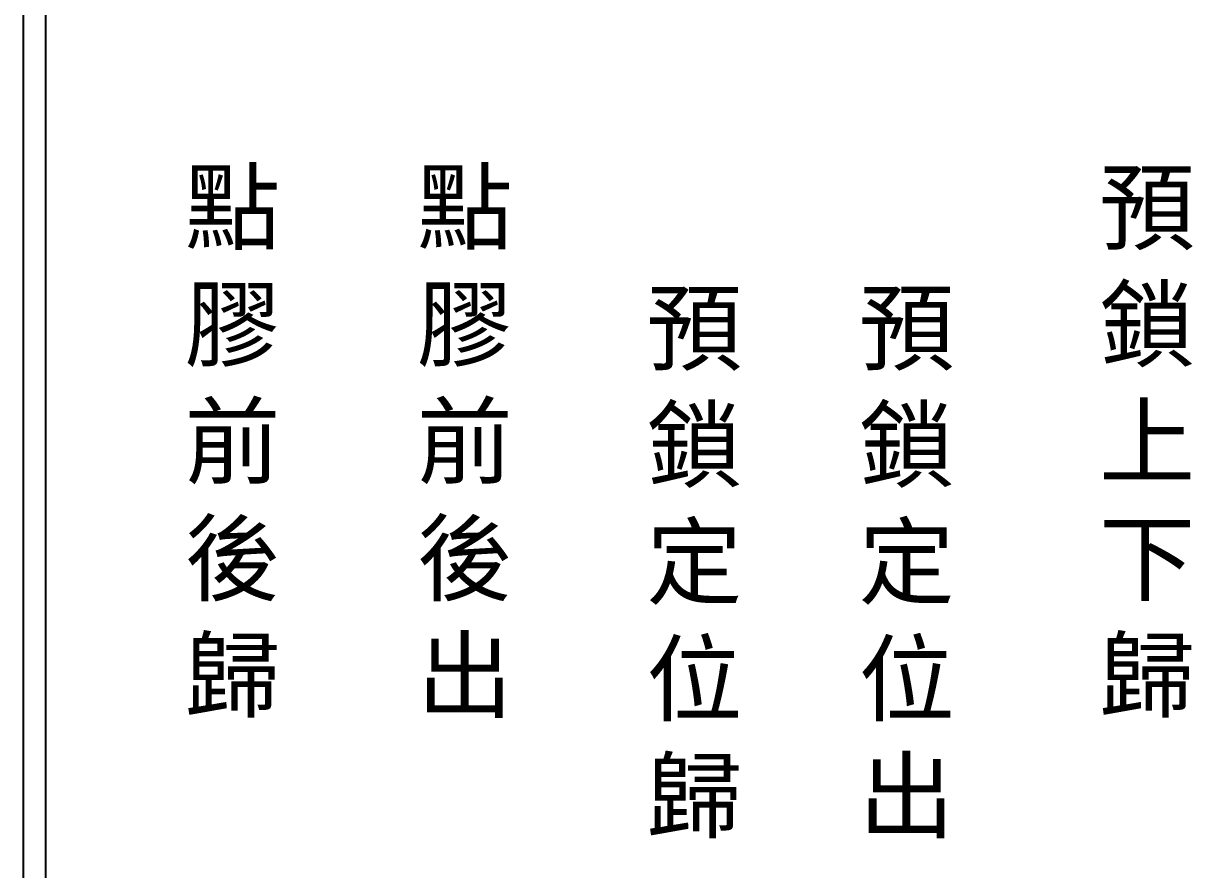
# Model space of a CAD drawing. Extents: x 325 to 612, y 3 to 207.
# Drawn here: x 325.3 to 390.2, y 50 to 97 of the extents above; entities that cross this region are included whole.
import ezdxf

# ---------------------------------------------------------------- set-up
doc = ezdxf.new("R2010")
doc.units = 0
doc.layers.add('圖框層', color=7, linetype='CONTINUOUS')
doc.layers.add('標尺寸層', color=3, linetype='CONTINUOUS')
doc.styles.add('CNS', font='romanc.shx', dxfattribs={"bigfont": 'chineset.shx'})

msp = doc.modelspace()

# ---------------------------------------------------------------- linework, layer by layer
at = {"layer": '圖框層', "color": 7}
for p, q in [((325.319, 3), (325.319, 206.969)), ((326.569, 4.25), (326.569, 205.719))]:
    msp.add_line(p, q, dxfattribs=at)

# ---------------------------------------------------------------- texts
at = {"layer": '標尺寸層', "color": 7, "char_height": 3.9, "width": 4.96081, "attachment_point": 5, "style": 'CNS'}
for s, insert in [('{\\fDFKai-SB|b0|i0|c136|p65;點膠前後歸}', (336.931, 73.584)), ('{\\fDFKai-SB|b0|i0|c136|p65;點膠前後出}', (349.816, 73.584)), ('{\\fDFKai-SB|b0|i0|c136|p65;預鎖上下歸}', (387.679, 73.584)), ('{\\fDFKai-SB|b0|i0|c136|p65;預鎖定位歸}', (362.554, 66.89)), ('{\\fDFKai-SB|b0|i0|c136|p65;預鎖定位出}', (374.334, 66.89))]:
    msp.add_mtext(s, dxfattribs=dict(at, insert=insert))

doc.saveas('drawing.dxf')
